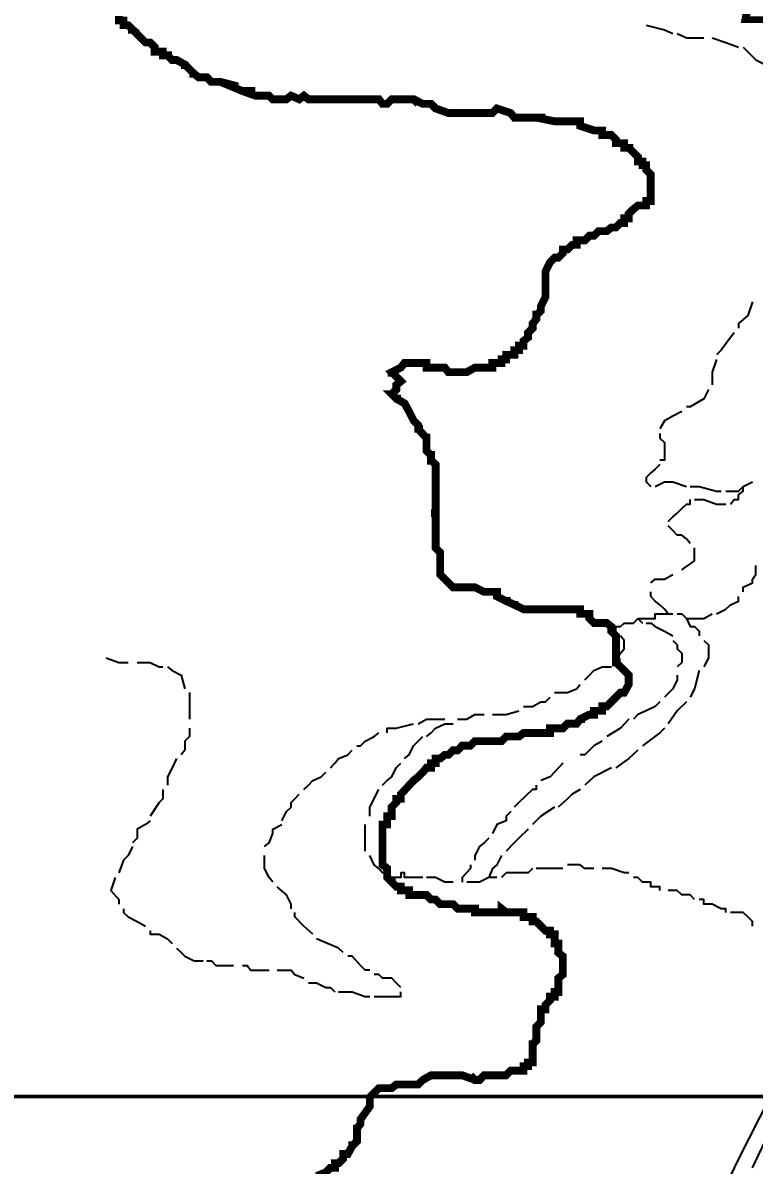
# Model space of a CAD drawing. Header units: millimetres. Extents: x -3588 to 75209, y -3737 to 38254.
# Drawn here: x 5809.5 to 6035.1, y 5606.2 to 5958.4 of the extents above; entities that cross this region are included whole.
import ezdxf

# ---------------------------------------------------------------- set-up
doc = ezdxf.new("R2010")
doc.units = ezdxf.units.MM
doc.layers.add('P', color=253, linetype='Continuous')
doc.layers.add('T', color=7, linetype='Continuous')

msp = doc.modelspace()

# ---------------------------------------------------------------- linework, layer by layer
at = {"layer": 'P'}
for points, const_width in [([(5970.709, 5654.22), (5970.709, 5655.628), (5972.118, 5657.036), (5972.118, 5658.157), (5973.542, 5658.157), (5973.542, 5659.581), (5974.662, 5659.581), (5974.662, 5660.989), (5974.662, 5662.397), (5974.662, 5663.806), (5976.07, 5664.942), (5976.07, 5666.35), (5976.07, 5667.759), (5976.07, 5669.167), (5976.07, 5670.591), (5974.662, 5671.712), (5974.662, 5673.12), (5974.662, 5674.544), (5973.542, 5674.544), (5973.542, 5675.953), (5973.542, 5677.361), (5972.118, 5677.361), (5972.118, 5678.481), (5970.709, 5678.481), (5969.301, 5679.906), (5967.893, 5681.314), (5966.756, 5681.314), (5966.756, 5682.722), (5965.348, 5682.722), (5963.94, 5682.722), (5963.94, 5684.131), (5962.531, 5684.131), (5961.107, 5684.131), (5959.987, 5684.131), (5958.578, 5684.131), (5957.17, 5685.267), (5957.17, 5684.131), (5955.746, 5684.131), (5954.337, 5684.131), (5953.217, 5684.131), (5951.793, 5684.131), (5950.385, 5684.131), (5948.976, 5684.131), (5948.976, 5685.267), (5947.568, 5685.267), (5946.432, 5685.267), (5945.023, 5685.267), (5943.615, 5685.267), (5942.207, 5686.675), (5940.782, 5686.675), (5939.662, 5686.675), (5938.254, 5686.675), (5936.845, 5688.083), (5935.421, 5688.083), (5934.013, 5689.492), (5932.892, 5689.492), (5931.468, 5689.492), (5930.06, 5689.492), (5928.651, 5689.492), (5928.651, 5690.916), (5927.243, 5690.916), (5926.107, 5690.916), (5926.107, 5692.036), (5924.699, 5692.036), (5923.29, 5693.445), (5921.882, 5694.869), (5921.882, 5696.277), (5921.882, 5697.686), (5920.458, 5698.806), (5920.458, 5700.23), (5920.458, 5701.639), (5920.458, 5703.047), (5920.458, 5704.455), (5920.458, 5705.592), (5920.458, 5707), (5920.458, 5708.408), (5920.458, 5709.816), (5920.458, 5711.241), (5921.882, 5711.241), (5921.882, 5712.361), (5921.882, 5713.769), (5923.29, 5713.769), (5923.29, 5715.194), (5923.29, 5716.602), (5924.699, 5718.01), (5924.699, 5719.131), (5926.107, 5719.131), (5926.107, 5720.555), (5930.06, 5724.78), (5931.468, 5725.916), (5932.892, 5727.325), (5934.013, 5728.733), (5935.421, 5728.733), (5935.421, 5730.141), (5936.845, 5730.141), (5936.845, 5731.566), (5938.254, 5731.566), (5939.662, 5732.686), (5940.782, 5732.686), (5942.207, 5734.094), (5943.615, 5734.094), (5945.023, 5735.518), (5947.568, 5735.518), (5948.976, 5736.927), (5950.385, 5736.927), (5951.793, 5736.927), (5953.217, 5736.927), (5954.337, 5736.927), (5955.746, 5736.927), (5957.17, 5736.927), (5958.578, 5738.335), (5959.987, 5738.335), (5961.107, 5738.335), (5962.531, 5738.335), (5963.94, 5739.455), (5965.348, 5739.455), (5966.756, 5739.455), (5967.893, 5739.455), (5969.301, 5739.455), (5970.709, 5739.455), (5972.118, 5739.455), (5972.118, 5740.88), (5974.662, 5740.88), (5976.07, 5740.88), (5977.495, 5742.288), (5978.903, 5742.288), (5980.311, 5742.288), (5981.432, 5743.696), (5984.264, 5745.105), (5985.673, 5745.105), (5985.673, 5746.241), (5987.081, 5746.241), (5988.217, 5746.241), (5988.217, 5747.649), (5989.626, 5747.649), (5991.034, 5749.058), (5992.442, 5750.466), (5993.867, 5751.89), (5994.987, 5751.89), (5996.395, 5754.419), (5996.395, 5755.843), (5996.395, 5757.251), (5994.987, 5758.66), (5993.867, 5759.78), (5992.442, 5761.204), (5992.442, 5762.613), (5992.442, 5764.021), (5992.442, 5765.429), (5992.442, 5766.566), (5992.442, 5767.974), (5992.442, 5769.382), (5991.034, 5770.791), (5991.034, 5772.215), (5989.626, 5773.335), (5988.217, 5773.335), (5987.081, 5773.335), (5985.673, 5773.335), (5984.264, 5774.744), (5984.264, 5776.168), (5982.856, 5776.168), (5981.432, 5776.168), (5981.432, 5777.576), (5980.311, 5777.576), (5978.903, 5777.576), (5977.495, 5777.576), (5976.07, 5777.576), (5973.542, 5777.576), (5970.709, 5777.576), (5967.893, 5777.576), (5966.756, 5777.576), (5963.94, 5777.576), (5961.107, 5778.985), (5958.578, 5780.105), (5955.746, 5781.529), (5955.746, 5782.937), (5954.337, 5782.937), (5951.793, 5782.937), (5948.976, 5784.346), (5947.568, 5784.346), (5945.023, 5784.346), (5942.207, 5784.346), (5940.782, 5785.754), (5939.662, 5786.89), (5938.254, 5788.299), (5938.254, 5791.115), (5938.254, 5792.54), (5938.254, 5795.068), (5936.845, 5796.493), (5936.845, 5797.901), (5936.845, 5800.43), (5936.845, 5804.67), (5936.845, 5806.079), (5936.845, 5807.215), (5935.421, 5807.215), (5936.845, 5807.215), (5936.845, 5810.032), (5936.845, 5811.44), (5936.845, 5815.393), (5936.845, 5816.817), (5936.845, 5819.634), (5936.845, 5822.179), (5935.421, 5823.587), (5935.421, 5824.995), (5934.013, 5826.404), (5934.013, 5828.948), (5934.013, 5830.356), (5931.468, 5833.189), (5931.468, 5834.309), (5930.06, 5835.718), (5928.651, 5838.55), (5927.243, 5841.079), (5924.699, 5842.503), (5923.29, 5843.912), (5924.699, 5845.32), (5924.699, 5846.728), (5926.107, 5847.865), (5924.699, 5849.273), (5923.29, 5850.681), (5926.107, 5852.089), (5927.243, 5853.514), (5928.651, 5853.514), (5930.06, 5853.514), (5931.468, 5853.514), (5932.892, 5853.514), (5934.013, 5853.514), (5934.013, 5852.089), (5935.421, 5852.089), (5936.845, 5852.089), (5938.254, 5852.089), (5939.662, 5852.089), (5940.782, 5850.681), (5942.207, 5850.681), (5943.615, 5850.681), (5945.023, 5850.681), (5946.432, 5850.681), (5948.976, 5852.089), (5950.385, 5852.089), (5951.793, 5852.089), (5953.217, 5852.089), (5954.337, 5852.089), (5954.337, 5853.514), (5955.746, 5853.514), (5957.17, 5853.514), (5957.17, 5854.634), (5958.578, 5854.634), (5958.578, 5856.042), (5961.107, 5856.042), (5961.107, 5857.467), (5962.531, 5857.467), (5962.531, 5858.875), (5963.94, 5858.875), (5963.94, 5860.283), (5965.348, 5861.404), (5965.348, 5862.828), (5966.756, 5864.236), (5966.756, 5865.645), (5967.893, 5867.053), (5967.893, 5868.189), (5969.301, 5869.598), (5969.301, 5871.006), (5970.709, 5873.839), (5970.709, 5874.959), (5970.709, 5876.367), (5970.709, 5879.2), (5970.709, 5880.608), (5970.709, 5881.728), (5972.118, 5884.561), (5973.542, 5885.969), (5974.662, 5885.969), (5976.07, 5887.378), (5976.07, 5888.514), (5977.495, 5888.514), (5978.903, 5889.922), (5980.311, 5889.922), (5980.311, 5891.331), (5981.432, 5891.331), (5982.856, 5891.331), (5984.264, 5892.739), (5985.673, 5892.739), (5987.081, 5894.163), (5988.217, 5894.163), (5989.626, 5894.163), (5991.034, 5895.284), (5992.442, 5895.284), (5993.867, 5896.692), (5994.987, 5896.692), (5994.987, 5898.116), (5996.395, 5898.116), (5996.395, 5899.525), (5997.82, 5900.933), (5999.228, 5902.053), (6000.636, 5902.053), (6001.756, 5902.053), (6001.756, 5903.477), (6003.181, 5903.477), (6003.181, 5904.886), (6003.181, 5906.294), (6003.181, 5907.702), (6003.181, 5908.839), (6003.181, 5910.247), (6003.181, 5911.655), (6001.756, 5913.064), (6001.756, 5914.488), (6000.636, 5914.488), (6000.636, 5915.608), (5999.228, 5915.608), (5999.228, 5917.017), (5997.82, 5918.441), (5996.395, 5919.849), (5994.987, 5919.849), (5994.987, 5921.258), (5993.867, 5921.258), (5992.442, 5921.258), (5992.442, 5922.378), (5991.034, 5923.802), (5988.217, 5923.802), (5988.217, 5925.21), (5985.673, 5925.21), (5981.432, 5926.619), (5981.432, 5928.027), (5978.903, 5928.027), (5977.495, 5928.027), (5976.07, 5928.027), (5974.662, 5928.027), (5973.542, 5928.027), (5967.893, 5929.163), (5965.348, 5929.163), (5962.531, 5929.163), (5961.107, 5929.163), (5959.987, 5930.572), (5955.746, 5931.98), (5954.337, 5930.572), (5950.385, 5930.572), (5948.976, 5930.572), (5947.568, 5930.572), (5946.432, 5930.572), (5943.615, 5930.572), (5942.207, 5930.572), (5940.782, 5930.572), (5936.845, 5931.98), (5935.421, 5933.388), (5934.013, 5933.388), (5932.892, 5933.388), (5930.06, 5934.813), (5927.243, 5934.813), (5926.107, 5934.813), (5923.29, 5934.813), (5921.882, 5933.388), (5920.458, 5933.388), (5919.337, 5934.813), (5916.521, 5934.813), (5915.096, 5934.813), (5911.143, 5934.813), (5908.327, 5934.813), (5902.966, 5934.813), (5897.604, 5934.813), (5896.196, 5935.933), (5894.772, 5934.813), (5892.243, 5935.933), (5890.819, 5934.813), (5888.002, 5934.813), (5886.594, 5934.813), (5885.457, 5935.933), (5884.049, 5935.933), (5881.232, 5935.933), (5877.28, 5937.341), (5870.494, 5940.174), (5869.086, 5940.174), (5867.677, 5940.174), (5866.269, 5941.582), (5865.133, 5941.582), (5863.724, 5941.582), (5862.316, 5942.703), (5859.483, 5945.535), (5856.955, 5946.944), (5855.547, 5946.944), (5854.122, 5948.352), (5852.714, 5948.352), (5852.714, 5949.488), (5851.594, 5949.488), (5850.169, 5949.488), (5850.169, 5950.896), (5848.761, 5952.305), (5847.353, 5952.305), (5845.944, 5953.713), (5843.4, 5956.258), (5841.991, 5957.666), (5840.583, 5957.666), (5840.583, 5959.09), (5839.159, 5959.09), (5839.159, 5960.499)], 2.417), ([(5840.583, 5957.666), (5840.583, 5959.09), (5839.159, 5959.09), (5839.159, 5960.499)], 2.417), ([(5905.782, 5605.376), (5905.782, 5606.785), (5906.918, 5606.785), (5908.327, 5608.193), (5908.327, 5609.617), (5909.735, 5609.617), (5911.143, 5612.146), (5912.568, 5613.57), (5912.568, 5614.978), (5912.568, 5616.387), (5912.568, 5617.507), (5913.688, 5618.931), (5913.688, 5620.34), (5916.521, 5624.293), (5916.521, 5625.701), (5916.521, 5627.109), (5917.929, 5628.518), (5919.337, 5629.942), (5921.882, 5629.942), (5923.29, 5629.942), (5924.699, 5631.062), (5927.243, 5631.062), (5928.651, 5631.062), (5930.06, 5631.062), (5931.468, 5631.062), (5932.892, 5632.471), (5935.421, 5633.895), (5938.254, 5633.895), (5942.207, 5633.895), (5943.615, 5633.895), (5945.023, 5633.895), (5948.976, 5632.471), (5950.385, 5632.471), (5951.793, 5633.895), (5954.337, 5633.895), (5955.746, 5633.895), (5957.17, 5633.895), (5958.578, 5633.895), (5959.987, 5635.303), (5961.107, 5635.303), (5962.531, 5635.303), (5963.94, 5635.303), (5963.94, 5636.712), (5965.348, 5636.712), (5965.348, 5637.832), (5966.756, 5637.832), (5966.756, 5639.256), (5966.756, 5640.664), (5966.756, 5643.481), (5967.893, 5644.617), (5967.893, 5646.026), (5967.893, 5647.434), (5967.893, 5648.842), (5969.301, 5650.267), (5969.301, 5651.387), (5969.301, 5652.795), (5969.301, 5654.22), (5970.709, 5654.22), (5970.709, 5655.628), (5972.118, 5657.036), (5972.118, 5658.157), (5973.542, 5658.157), (5973.542, 5659.581), (5974.662, 5659.581), (5974.662, 5660.989), (5974.662, 5662.397), (5974.662, 5663.806), (5976.07, 5664.942), (5976.07, 5666.35), (5976.07, 5667.759), (5976.07, 5669.167), (5976.07, 5670.591), (5974.662, 5671.712), (5974.662, 5673.12), (5974.662, 5674.544), (5973.542, 5674.544), (5973.542, 5675.953), (5973.542, 5677.361), (5972.118, 5677.361), (5972.118, 5678.481), (5970.709, 5678.481), (5969.301, 5679.906), (5967.893, 5681.314), (5966.756, 5681.314), (5966.756, 5682.722), (5965.348, 5682.722), (5963.94, 5682.722), (5963.94, 5684.131), (5962.531, 5684.131), (5961.107, 5684.131), (5959.987, 5684.131), (5958.578, 5684.131), (5957.17, 5685.267), (5957.17, 5684.131), (5955.746, 5684.131), (5954.337, 5684.131), (5953.217, 5684.131), (5951.793, 5684.131), (5950.385, 5684.131), (5948.976, 5684.131), (5948.976, 5685.267), (5947.568, 5685.267), (5946.432, 5685.267), (5945.023, 5685.267), (5943.615, 5685.267), (5942.207, 5686.675), (5940.782, 5686.675), (5939.662, 5686.675), (5938.254, 5686.675), (5936.845, 5688.083), (5935.421, 5688.083), (5934.013, 5689.492), (5932.892, 5689.492), (5931.468, 5689.492), (5930.06, 5689.492), (5928.651, 5689.492), (5928.651, 5690.916), (5927.243, 5690.916), (5926.107, 5690.916), (5926.107, 5692.036), (5924.699, 5692.036), (5923.29, 5693.445), (5921.882, 5694.869), (5921.882, 5696.277), (5921.882, 5697.686), (5920.458, 5698.806), (5920.458, 5700.23), (5920.458, 5701.639), (5920.458, 5703.047), (5920.458, 5704.455), (5920.458, 5705.592), (5920.458, 5707), (5920.458, 5708.408), (5920.458, 5709.816), (5920.458, 5711.241), (5921.882, 5711.241), (5921.882, 5712.361), (5921.882, 5713.769), (5923.29, 5713.769), (5923.29, 5715.194), (5923.29, 5716.602), (5924.699, 5718.01), (5924.699, 5719.131), (5926.107, 5719.131), (5926.107, 5720.555), (5930.06, 5724.78), (5931.468, 5725.916), (5932.892, 5727.325), (5934.013, 5728.733), (5935.421, 5728.733), (5935.421, 5730.141), (5936.845, 5730.141), (5936.845, 5731.566), (5938.254, 5731.566), (5939.662, 5732.686), (5940.782, 5732.686), (5942.207, 5734.094), (5943.615, 5734.094), (5945.023, 5735.518), (5947.568, 5735.518), (5948.976, 5736.927), (5950.385, 5736.927), (5951.793, 5736.927), (5953.217, 5736.927), (5954.337, 5736.927), (5955.746, 5736.927), (5957.17, 5736.927), (5958.578, 5738.335), (5959.987, 5738.335), (5961.107, 5738.335), (5962.531, 5738.335), (5963.94, 5739.455), (5965.348, 5739.455), (5966.756, 5739.455), (5967.893, 5739.455), (5969.301, 5739.455), (5970.709, 5739.455), (5972.118, 5739.455), (5972.118, 5740.88), (5974.662, 5740.88), (5976.07, 5740.88), (5977.495, 5742.288), (5978.903, 5742.288), (5980.311, 5742.288), (5981.432, 5743.696), (5984.264, 5745.105), (5985.673, 5745.105), (5985.673, 5746.241), (5987.081, 5746.241), (5988.217, 5746.241), (5988.217, 5747.649), (5989.626, 5747.649), (5991.034, 5749.058), (5992.442, 5750.466), (5993.867, 5751.89), (5994.987, 5751.89), (5996.395, 5754.419), (5996.395, 5755.843), (5996.395, 5757.251), (5994.987, 5758.66), (5993.867, 5759.78), (5992.442, 5761.204), (5992.442, 5762.613), (5992.442, 5764.021), (5992.442, 5765.429), (5992.442, 5766.566), (5992.442, 5767.974), (5992.442, 5769.382), (5991.034, 5770.791), (5991.034, 5772.215), (5989.626, 5773.335), (5988.217, 5773.335), (5987.081, 5773.335), (5985.673, 5773.335), (5984.264, 5774.744), (5984.264, 5776.168), (5982.856, 5776.168), (5981.432, 5776.168), (5981.432, 5777.576), (5980.311, 5777.576), (5978.903, 5777.576), (5977.495, 5777.576), (5976.07, 5777.576), (5973.542, 5777.576), (5970.709, 5777.576), (5967.893, 5777.576), (5966.756, 5777.576), (5963.94, 5777.576), (5961.107, 5778.985), (5958.578, 5780.105), (5955.746, 5781.529), (5955.746, 5782.937), (5954.337, 5782.937), (5951.793, 5782.937), (5948.976, 5784.346), (5947.568, 5784.346), (5945.023, 5784.346), (5942.207, 5784.346), (5940.782, 5785.754), (5939.662, 5786.89), (5938.254, 5788.299), (5938.254, 5791.115), (5938.254, 5792.54), (5938.254, 5795.068), (5936.845, 5796.493), (5936.845, 5797.901), (5936.845, 5800.43), (5936.845, 5804.67), (5936.845, 5806.079), (5936.845, 5807.215), (5935.421, 5807.215), (5936.845, 5807.215), (5936.845, 5810.032), (5936.845, 5811.44), (5936.845, 5815.393), (5936.845, 5816.817), (5936.845, 5819.634), (5936.845, 5822.179), (5935.421, 5823.587), (5935.421, 5824.995), (5934.013, 5826.404), (5934.013, 5828.948), (5934.013, 5830.356), (5931.468, 5833.189), (5931.468, 5834.309), (5930.06, 5835.718), (5928.651, 5838.55), (5927.243, 5841.079), (5924.699, 5842.503), (5923.29, 5843.912), (5924.699, 5845.32), (5924.699, 5846.728), (5926.107, 5847.865), (5924.699, 5849.273), (5923.29, 5850.681), (5926.107, 5852.089), (5927.243, 5853.514), (5928.651, 5853.514), (5930.06, 5853.514), (5931.468, 5853.514), (5932.892, 5853.514), (5934.013, 5853.514), (5934.013, 5852.089), (5935.421, 5852.089), (5936.845, 5852.089), (5938.254, 5852.089), (5939.662, 5852.089), (5940.782, 5850.681), (5942.207, 5850.681), (5943.615, 5850.681), (5945.023, 5850.681), (5946.432, 5850.681), (5948.976, 5852.089), (5950.385, 5852.089), (5951.793, 5852.089), (5953.217, 5852.089), (5954.337, 5852.089), (5954.337, 5853.514), (5955.746, 5853.514), (5957.17, 5853.514), (5957.17, 5854.634), (5958.578, 5854.634), (5958.578, 5856.042), (5961.107, 5856.042), (5961.107, 5857.467), (5962.531, 5857.467), (5962.531, 5858.875), (5963.94, 5858.875), (5963.94, 5860.283), (5965.348, 5861.404), (5965.348, 5862.828), (5966.756, 5864.236), (5966.756, 5865.645), (5967.893, 5867.053), (5967.893, 5868.189), (5969.301, 5869.598), (5969.301, 5871.006), (5970.709, 5873.839), (5970.709, 5874.959), (5970.709, 5876.367), (5970.709, 5879.2), (5970.709, 5880.608), (5970.709, 5881.728), (5972.118, 5884.561), (5973.542, 5885.969), (5974.662, 5885.969), (5976.07, 5887.378), (5976.07, 5888.514), (5977.495, 5888.514), (5978.903, 5889.922), (5980.311, 5889.922), (5980.311, 5891.331), (5981.432, 5891.331), (5982.856, 5891.331), (5984.264, 5892.739), (5985.673, 5892.739), (5987.081, 5894.163), (5988.217, 5894.163), (5989.626, 5894.163), (5991.034, 5895.284), (5992.442, 5895.284), (5993.867, 5896.692), (5994.987, 5896.692), (5994.987, 5898.116), (5996.395, 5898.116), (5996.395, 5899.525), (5997.82, 5900.933), (5999.228, 5902.053), (6000.636, 5902.053), (6001.756, 5902.053), (6001.756, 5903.477), (6003.181, 5903.477), (6003.181, 5904.886), (6003.181, 5906.294), (6003.181, 5907.702), (6003.181, 5908.839), (6003.181, 5910.247), (6003.181, 5911.655), (6001.756, 5913.064), (6001.756, 5914.488), (6000.636, 5914.488), (6000.636, 5915.608), (5999.228, 5915.608), (5999.228, 5917.017), (5997.82, 5918.441), (5996.395, 5919.849), (5994.987, 5919.849), (5994.987, 5921.258), (5993.867, 5921.258), (5992.442, 5921.258), (5992.442, 5922.378), (5991.034, 5923.802), (5988.217, 5923.802), (5988.217, 5925.21), (5985.673, 5925.21), (5981.432, 5926.619), (5981.432, 5928.027), (5978.903, 5928.027), (5977.495, 5928.027), (5976.07, 5928.027), (5974.662, 5928.027), (5973.542, 5928.027), (5967.893, 5929.163), (5965.348, 5929.163), (5962.531, 5929.163), (5961.107, 5929.163), (5959.987, 5930.572), (5955.746, 5931.98), (5954.337, 5930.572), (5950.385, 5930.572), (5948.976, 5930.572), (5947.568, 5930.572), (5946.432, 5930.572), (5943.615, 5930.572), (5942.207, 5930.572), (5940.782, 5930.572), (5936.845, 5931.98), (5935.421, 5933.388), (5934.013, 5933.388), (5932.892, 5933.388), (5930.06, 5934.813), (5927.243, 5934.813), (5926.107, 5934.813), (5923.29, 5934.813), (5921.882, 5933.388), (5920.458, 5933.388), (5919.337, 5934.813), (5916.521, 5934.813), (5915.096, 5934.813), (5911.143, 5934.813), (5908.327, 5934.813), (5902.966, 5934.813), (5897.604, 5934.813), (5896.196, 5935.933), (5894.772, 5934.813), (5892.243, 5935.933), (5890.819, 5934.813), (5888.002, 5934.813), (5886.594, 5934.813), (5885.457, 5935.933), (5884.049, 5935.933), (5881.232, 5935.933), (5877.28, 5937.341), (5870.494, 5940.174), (5869.086, 5940.174), (5867.677, 5940.174), (5866.269, 5941.582), (5865.133, 5941.582), (5863.724, 5941.582), (5862.316, 5942.703), (5859.483, 5945.535), (5856.955, 5946.944), (5855.547, 5946.944), (5854.122, 5948.352), (5852.714, 5948.352), (5852.714, 5949.488), (5851.594, 5949.488), (5850.169, 5949.488), (5850.169, 5950.896), (5848.761, 5952.305), (5847.353, 5952.305), (5845.944, 5953.713), (5843.4, 5956.258), (5841.991, 5957.666), (5840.583, 5957.666), (5840.583, 5959.09)], 1.2), ([(5844.808, 5955.137), (5843.4, 5956.258), (5841.991, 5956.258)], 2.417), ([(5855.547, 5948.352), (5854.122, 5948.352), (5852.714, 5948.352), (5852.714, 5949.488), (5851.594, 5949.488), (5850.169, 5949.488), (5850.169, 5950.896), (5848.761, 5952.305), (5847.353, 5952.305), (5845.944, 5953.713)], 2.417), ([(5859.483, 5944.127), (5859.483, 5945.535), (5856.955, 5946.944)], 2.417), ([(5863.724, 5941.582), (5862.316, 5942.703), (5860.908, 5942.703)], 2.417), ([(5875.871, 5938.766), (5870.494, 5940.174), (5869.086, 5940.174), (5867.677, 5940.174), (5866.269, 5941.582), (5865.133, 5941.582)], 2.417), ([(5881.232, 5937.341), (5877.28, 5937.341)], 2.417), ([(5885.457, 5935.933), (5884.049, 5935.933), (5882.641, 5935.933)], 2.417), ([(5897.604, 5934.813), (5896.196, 5935.933), (5894.772, 5934.813), (5892.243, 5935.933), (5890.819, 5934.813), (5888.002, 5934.813)], 2.417), ([(5902.966, 5934.813), (5900.133, 5934.813)], 2.417), ([(5908.327, 5934.813), (5905.782, 5934.813)], 2.417), ([(5920.458, 5933.388), (5919.337, 5934.813), (5916.521, 5934.813), (5915.096, 5934.813), (5911.143, 5934.813), (5909.735, 5934.813)], 2.417), ([(5926.107, 5934.813), (5923.29, 5934.813), (5921.882, 5933.388)], 2.417), ([(5931.468, 5933.388), (5930.06, 5934.813), (5927.243, 5934.813)], 2.417), ([(5943.615, 5930.572), (5942.207, 5930.572), (5940.782, 5930.572), (5936.845, 5931.98), (5935.421, 5933.388), (5934.013, 5933.388), (5932.892, 5933.388)], 2.417), ([(5948.976, 5930.572), (5947.568, 5930.572), (5946.432, 5930.572), (5945.023, 5930.572)], 2.417), ([(5954.337, 5930.572), (5950.385, 5930.572)], 2.417), ([(5966.756, 5929.163), (5965.348, 5929.163), (5962.531, 5929.163), (5961.107, 5929.163), (5959.987, 5930.572), (5955.746, 5931.98)], 2.417), ([(5970.709, 5929.163), (5967.893, 5929.163)], 2.417), ([(5976.07, 5928.027), (5974.662, 5928.027), (5973.542, 5928.027)], 2.417), ([(5988.217, 5923.802), (5988.217, 5925.21), (5985.673, 5925.21), (5981.432, 5926.619), (5981.432, 5928.027), (5978.903, 5928.027)], 2.417), ([(5992.442, 5922.378), (5991.034, 5923.802), (5989.626, 5923.802)], 2.417), ([(5997.82, 5919.849), (5996.395, 5919.849), (5994.987, 5919.849), (5994.987, 5921.258), (5993.867, 5921.258)], 2.417), ([(6003.181, 5908.839), (6003.181, 5910.247), (6003.181, 5911.655), (6001.756, 5913.064), (6001.756, 5914.488), (6000.636, 5914.488), (6000.636, 5915.608), (5999.228, 5915.608), (5999.228, 5917.017), (5997.82, 5918.441)], 2.417), ([(6003.181, 5903.477), (6003.181, 5904.886), (6003.181, 5906.294), (6003.181, 5907.702)], 2.417), ([(5997.82, 5900.933), (5999.228, 5902.053), (6000.636, 5902.053), (6001.756, 5902.053)], 2.417), ([(5988.217, 5894.163), (5989.626, 5894.163), (5991.034, 5895.284), (5992.442, 5895.284), (5993.867, 5896.692), (5994.987, 5896.692), (5994.987, 5898.116), (5996.395, 5898.116), (5996.395, 5899.525)], 2.417), ([(5978.903, 5889.922), (5980.311, 5889.922), (5980.311, 5891.331), (5981.432, 5891.331)], 2.417), ([(5984.264, 5892.739), (5985.673, 5892.739), (5987.081, 5894.163)], 2.417), ([(5970.709, 5880.608), (5970.709, 5881.728), (5972.118, 5884.561), (5973.542, 5885.969), (5974.662, 5885.969), (5976.07, 5887.378), (5976.07, 5888.514), (5977.495, 5888.514)], 2.417), ([(5970.709, 5876.367), (5970.709, 5879.2)], 2.417), ([(5969.301, 5871.006), (5970.709, 5873.839)], 2.417), ([(5963.94, 5860.283), (5965.348, 5861.404), (5965.348, 5862.828), (5966.756, 5864.236), (5966.756, 5865.645), (5967.893, 5867.053), (5967.893, 5868.189), (5967.893, 5869.598)], 2.417), ([(5959.987, 5856.042), (5961.107, 5856.042), (5961.107, 5857.467), (5962.531, 5857.467), (5962.531, 5858.875)], 2.417), ([(5923.29, 5849.273), (5923.29, 5850.681), (5926.107, 5852.089), (5927.243, 5853.514), (5928.651, 5853.514), (5930.06, 5853.514), (5931.468, 5853.514)], 2.417), ([(5934.013, 5853.514), (5934.013, 5852.089), (5935.421, 5852.089), (5936.845, 5852.089)], 2.417), ([(5955.746, 5853.514), (5957.17, 5853.514), (5957.17, 5854.634), (5958.578, 5854.634)], 2.417), ([(5924.699, 5845.32), (5924.699, 5846.728), (5926.107, 5847.865), (5924.699, 5849.273)], 2.417), ([(5938.254, 5852.089), (5939.662, 5852.089), (5940.782, 5850.681), (5942.207, 5850.681)], 2.417), ([(5943.615, 5850.681), (5945.023, 5850.681), (5946.432, 5850.681), (5948.976, 5852.089), (5950.385, 5852.089), (5951.793, 5852.089), (5953.217, 5852.089), (5954.337, 5852.089)], 2.417), ([(5926.107, 5842.503), (5924.699, 5842.503), (5923.29, 5843.912), (5924.699, 5843.912)], 2.417), ([(5932.892, 5833.189), (5931.468, 5833.189), (5931.468, 5834.309), (5930.06, 5835.718), (5928.651, 5838.55), (5927.243, 5841.079)], 2.417), ([(5934.013, 5827.54), (5934.013, 5828.948), (5934.013, 5830.356), (5934.013, 5831.765)], 2.417), ([(5935.421, 5822.179), (5935.421, 5823.587), (5935.421, 5824.995), (5935.421, 5826.404)], 2.417), ([(5936.845, 5810.032), (5936.845, 5811.44), (5936.845, 5815.393), (5936.845, 5816.817), (5936.845, 5819.634), (5936.845, 5820.754)], 2.417), ([(5936.845, 5806.079), (5936.845, 5807.215), (5935.421, 5807.215), (5936.845, 5807.215), (5936.845, 5808.623)], 2.417), ([(5936.845, 5800.43), (5936.845, 5803.262)], 2.417), ([(5938.254, 5788.299), (5938.254, 5791.115), (5938.254, 5792.54), (5938.254, 5795.068), (5936.845, 5796.493), (5936.845, 5797.901)], 2.417), ([(5942.207, 5784.346), (5940.782, 5785.754), (5939.662, 5786.89)], 2.417), ([(5947.568, 5784.346), (5945.023, 5784.346)], 2.417), ([(5959.987, 5780.105), (5958.578, 5780.105), (5955.746, 5781.529), (5955.746, 5782.937), (5954.337, 5782.937), (5951.793, 5782.937), (5948.976, 5784.346)], 2.417), ([(5963.94, 5777.576), (5961.107, 5778.985), (5961.107, 5780.105)], 2.417), ([(5969.301, 5777.576), (5967.893, 5777.576), (5966.756, 5777.576), (5965.348, 5777.576)], 2.417), ([(5981.432, 5777.576), (5980.311, 5777.576), (5978.903, 5777.576), (5977.495, 5777.576), (5976.07, 5777.576), (5973.542, 5777.576), (5970.709, 5777.576)], 2.417), ([(5985.673, 5773.335), (5984.264, 5774.744), (5984.264, 5776.168), (5982.856, 5776.168)], 2.417), ([(5991.034, 5772.215), (5989.626, 5773.335), (5988.217, 5773.335), (5987.081, 5773.335)], 2.417), ([(5993.867, 5761.204), (5992.442, 5761.204), (5992.442, 5762.613), (5992.442, 5764.021), (5992.442, 5765.429), (5992.442, 5766.566), (5992.442, 5767.974), (5992.442, 5769.382), (5991.034, 5770.791)], 2.417), ([(5996.395, 5755.843), (5996.395, 5757.251), (5994.987, 5758.66), (5993.867, 5759.78)], 2.417), ([(5993.867, 5751.89), (5994.987, 5751.89), (5996.395, 5754.419)], 2.417), ([(5984.264, 5745.105), (5985.673, 5745.105), (5985.673, 5746.241), (5987.081, 5746.241), (5988.217, 5746.241), (5988.217, 5747.649), (5989.626, 5747.649), (5991.034, 5749.058), (5992.442, 5750.466)], 2.417), ([(5980.311, 5742.288), (5981.432, 5743.696), (5982.856, 5743.696)], 2.417), ([(5962.531, 5738.335), (5963.94, 5739.455), (5965.348, 5739.455), (5966.756, 5739.455), (5967.893, 5739.455), (5969.301, 5739.455), (5970.709, 5739.455), (5972.118, 5739.455), (5972.118, 5740.88), (5973.542, 5740.88)], 2.417), ([(5974.662, 5740.88), (5976.07, 5740.88), (5977.495, 5742.288)], 2.417), ([(5940.782, 5732.686), (5942.207, 5734.094), (5943.615, 5734.094), (5945.023, 5735.518), (5947.568, 5735.518), (5948.976, 5736.927), (5950.385, 5736.927)], 2.417), ([(5951.793, 5736.927), (5953.217, 5736.927), (5954.337, 5736.927), (5955.746, 5736.927)], 2.417), ([(5957.17, 5736.927), (5958.578, 5738.335), (5959.987, 5738.335), (5961.107, 5738.335)], 2.417), ([(5936.845, 5730.141), (5936.845, 5731.566), (5938.254, 5731.566), (5939.662, 5732.686)], 2.417), ([(5924.699, 5718.01), (5924.699, 5719.131), (5926.107, 5719.131), (5926.107, 5720.555), (5930.06, 5724.78), (5931.468, 5725.916)], 2.417), ([(5932.892, 5727.325), (5934.013, 5728.733), (5935.421, 5728.733)], 2.417), ([(5921.882, 5712.361), (5921.882, 5713.769), (5923.29, 5713.769), (5923.29, 5715.194), (5923.29, 5716.602)], 2.417), ([(5920.458, 5708.408), (5920.458, 5709.816), (5920.458, 5711.241)], 2.417), ([(5921.882, 5696.277), (5921.882, 5697.686), (5920.458, 5698.806), (5920.458, 5700.23), (5920.458, 5701.639), (5920.458, 5703.047), (5920.458, 5704.455), (5920.458, 5705.592)], 2.417), ([(5926.107, 5692.036), (5924.699, 5692.036), (5923.29, 5693.445), (5923.29, 5694.869)], 2.417), ([(5930.06, 5689.492), (5928.651, 5689.492), (5928.651, 5690.916), (5927.243, 5690.916)], 2.417), ([(5940.782, 5686.675), (5939.662, 5686.675), (5938.254, 5686.675), (5936.845, 5688.083), (5935.421, 5688.083), (5934.013, 5689.492), (5932.892, 5689.492), (5931.468, 5689.492)], 2.417), ([(5963.94, 5684.131), (5962.531, 5684.131), (5961.107, 5684.131), (5959.987, 5684.131), (5958.578, 5684.131), (5957.17, 5685.267), (5957.17, 5684.131), (5955.746, 5684.131), (5954.337, 5684.131), (5953.217, 5684.131)], 2.417), ([(5946.432, 5685.267), (5945.023, 5685.267), (5943.615, 5685.267)], 2.417), ([(5951.793, 5684.131), (5950.385, 5684.131), (5948.976, 5684.131), (5948.976, 5685.267), (5947.568, 5685.267)], 2.417), ([(5967.893, 5681.314), (5966.756, 5681.314), (5966.756, 5682.722), (5965.348, 5682.722)], 2.417), ([(5972.118, 5677.361), (5972.118, 5678.481), (5970.709, 5678.481), (5969.301, 5679.906)], 2.417), ([(5976.07, 5666.35), (5976.07, 5667.759), (5976.07, 5669.167), (5976.07, 5670.591), (5974.662, 5671.712), (5974.662, 5673.12), (5974.662, 5674.544), (5973.542, 5674.544), (5973.542, 5675.953)], 2.417), ([(5974.662, 5660.989), (5974.662, 5662.397), (5974.662, 5663.806), (5976.07, 5664.942)], 2.417), ([(5972.118, 5657.036), (5972.118, 5658.157), (5973.542, 5658.157), (5973.542, 5659.581)], 2.417), ([(5967.893, 5646.026), (5967.893, 5647.434), (5967.893, 5648.842), (5969.301, 5650.267), (5969.301, 5651.387), (5969.301, 5652.795), (5969.301, 5654.22), (5970.709, 5654.22), (5970.709, 5655.628)], 2.417), ([(5955.746, 5633.895), (5957.17, 5633.895), (5958.578, 5633.895), (5959.987, 5635.303), (5961.107, 5635.303), (5962.531, 5635.303), (5963.94, 5635.303), (5963.94, 5636.712), (5965.348, 5636.712), (5965.348, 5637.832), (5966.756, 5637.832), (5966.756, 5639.256), (5966.756, 5640.664), (5966.756, 5643.481), (5967.893, 5644.617), (5967.893, 5646.026), (5967.893, 5647.434), (5967.893, 5648.842), (5969.301, 5650.267), (5969.301, 5651.387), (5969.301, 5652.795), (5969.301, 5654.22), (5970.709, 5654.22)], 2.417), ([(5966.756, 5640.664), (5966.756, 5643.481), (5967.893, 5643.481)], 2.417), ([(5963.94, 5636.712), (5965.348, 5636.712), (5965.348, 5637.832), (5966.756, 5637.832), (5966.756, 5639.256)], 2.417), ([(5902.966, 5603.968), (5904.374, 5605.376), (5905.782, 5605.376), (5905.782, 5606.785), (5906.918, 5606.785), (5908.327, 5608.193), (5908.327, 5609.617), (5909.735, 5609.617), (5911.143, 5612.146), (5912.568, 5613.57), (5912.568, 5614.978), (5912.568, 5616.387), (5912.568, 5617.507), (5913.688, 5618.931), (5913.688, 5620.34), (5916.521, 5624.293), (5916.521, 5625.701), (5916.521, 5627.109), (5917.929, 5628.518), (5919.337, 5629.942), (5921.882, 5629.942), (5923.29, 5629.942), (5924.699, 5631.062), (5927.243, 5631.062), (5928.651, 5631.062), (5930.06, 5631.062), (5931.468, 5631.062), (5932.892, 5632.471), (5935.421, 5633.895), (5938.254, 5633.895), (5942.207, 5633.895), (5943.615, 5633.895), (5945.023, 5633.895), (5948.976, 5632.471), (5950.385, 5632.471), (5951.793, 5633.895), (5955.746, 5633.895)], 2.417), ([(5930.06, 5631.062), (5931.468, 5631.062), (5932.892, 5632.471), (5935.421, 5633.895), (5938.254, 5633.895), (5940.782, 5633.895)], 2.417), ([(5942.207, 5633.895), (5943.615, 5633.895), (5945.023, 5633.895)], 2.417), ([(5947.568, 5633.895), (5948.976, 5632.471), (5950.385, 5632.471)], 2.417), ([(5951.793, 5633.895), (5954.337, 5633.895), (5955.746, 5633.895), (5957.17, 5633.895), (5958.578, 5633.895), (5959.987, 5635.303), (5961.107, 5635.303), (5962.531, 5635.303)], 2.417), ([(5924.699, 5631.062), (5927.243, 5631.062), (5928.651, 5631.062)], 2.417), ([(-1527.836, 5627.376), (13672.794, 5627.376)], 1.2), ([(5913.688, 5618.931), (5913.688, 5620.34), (5916.521, 5624.293), (5916.521, 5625.701), (5916.521, 5627.109), (5917.929, 5628.518)], 2.417), ([(5919.337, 5629.942), (5921.882, 5629.942), (5923.29, 5629.942)], 2.417), ([(5912.568, 5614.978), (5912.568, 5616.387), (5912.568, 5617.507), (5913.688, 5617.507)], 2.417), ([(5909.735, 5609.617), (5911.143, 5612.146), (5911.143, 5613.57)], 2.417), ([(5900.133, 5602.832), (5902.966, 5603.968), (5904.374, 5605.376), (5905.782, 5605.376), (5905.782, 5606.785), (5906.918, 5606.785), (5908.327, 5608.193)], 2.417)]:
    msp.add_lwpolyline(points, dxfattribs=dict(at, const_width=const_width))
for points in [[(6001.756, 5957.666), (6007.406, 5956.258), (6009.95, 5955.137)], [(6011.359, 5955.137), (6014.191, 5953.713), (6019.553, 5953.713)], [(6022.081, 5953.713), (6026.322, 5952.305), (6030.275, 5950.896)], [(6031.683, 5950.896), (6033.092, 5949.488), (6035.636, 5946.944), (6038.469, 5945.535)], [(6034.516, 5872.414), (6033.092, 5868.189), (6030.275, 5865.645), (6030.275, 5864.236)], [(6028.867, 5862.828), (6027.73, 5861.404), (6024.914, 5857.467), (6023.505, 5856.042)], [(6023.505, 5854.634), (6022.081, 5850.681), (6022.081, 5846.728)], [(6020.961, 5845.32), (6019.553, 5842.503), (6015.312, 5839.959), (6014.191, 5839.959)], [(6012.767, 5838.55), (6009.95, 5837.142), (6007.406, 5835.718), (6005.997, 5833.189)], [(6005.997, 5831.765), (6005.997, 5830.356), (6007.406, 5828.948), (6007.406, 5826.404), (6007.406, 5823.587), (6005.997, 5823.587)], [(6005.997, 5822.179), (6004.589, 5820.754), (6003.181, 5819.634), (6001.756, 5818.226), (6001.756, 5816.817), (6003.181, 5815.393)], [(6004.589, 5815.393), (6007.406, 5816.817), (6009.95, 5816.817), (6014.191, 5815.393)], [(6015.312, 5815.393), (6018.144, 5815.393), (6023.505, 5813.985), (6024.914, 5813.985)], [(6026.322, 5813.985), (6027.73, 5813.985), (6030.275, 5813.985), (6031.683, 5815.393)], [(6027.73, 5810.032), (6028.867, 5811.44), (6030.275, 5811.44), (6030.275, 5812.864), (6031.683, 5813.985), (6031.683, 5815.393)], [(6031.683, 5815.393), (6034.516, 5816.817)], [(6008.542, 5804.67), (6009.95, 5806.079), (6011.359, 5807.215), (6012.767, 5808.623), (6014.191, 5810.032), (6015.312, 5810.032), (6015.312, 5811.44)], [(6016.72, 5811.44), (6018.144, 5811.44), (6019.553, 5811.44), (6023.505, 5810.032), (6026.322, 5810.032)], [(6015.312, 5797.901), (6014.191, 5799.309), (6012.767, 5800.43), (6011.359, 5800.43), (6009.95, 5801.854), (6008.542, 5803.262)], [(6012.767, 5789.707), (6016.72, 5792.54), (6016.72, 5795.068), (6016.72, 5796.493)], [(6031.683, 5782.937), (6031.683, 5784.346), (6034.516, 5785.754), (6034.516, 5786.89), (6035.636, 5788.299), (6035.636, 5789.707), (6035.636, 5791.115)], [(6003.181, 5785.754), (6004.589, 5786.89), (6007.406, 5786.89), (6009.95, 5788.299)], [(6008.542, 5776.168), (6007.406, 5777.576), (6005.997, 5778.985), (6004.589, 5780.105), (6003.181, 5781.529), (6003.181, 5782.937)], [(6023.505, 5776.168), (6026.322, 5777.576), (6027.73, 5778.985), (6030.275, 5780.105), (6030.275, 5781.529)], [(5999.228, 5774.744), (6001.756, 5774.744), (6003.181, 5774.744), (6004.589, 5774.744), (6004.589, 5776.168), (6007.406, 5776.168), (6008.542, 5776.168)], [(6008.542, 5776.168), (6009.95, 5776.168)], [(6011.359, 5776.168), (6012.767, 5776.168)], [(6012.767, 5776.168), (6014.191, 5774.744), (6015.312, 5772.215), (6016.72, 5772.215), (6018.144, 5770.791), (6018.144, 5769.382)], [(6014.191, 5774.744), (6019.553, 5774.744), (6022.081, 5776.168)], [(5992.442, 5770.791), (5992.442, 5772.215), (5993.867, 5772.215), (5994.987, 5773.335), (5997.82, 5773.335), (5999.228, 5774.744)], [(5999.228, 5774.744), (6000.636, 5773.335)], [(6001.756, 5773.335), (6003.181, 5773.335), (6004.589, 5772.215), (6007.406, 5770.791), (6009.95, 5769.382)], [(5992.442, 5761.204), (5993.867, 5764.021), (5994.987, 5765.429), (5994.987, 5767.974), (5993.867, 5769.382)], [(6009.95, 5767.974), (6011.359, 5766.566), (6011.359, 5765.429), (6012.767, 5764.021), (6012.767, 5762.613), (6012.767, 5761.204), (6011.359, 5759.78)], [(6019.553, 5767.974), (6020.961, 5766.566), (6020.961, 5765.429), (6020.961, 5762.613), (6019.553, 5759.78)], [(5835.222, 5762.613), (5839.159, 5761.204), (5841.991, 5761.204)], [(5844.808, 5761.204), (5847.353, 5761.204), (5848.761, 5761.204), (5851.594, 5759.78), (5852.714, 5759.78)], [(5854.122, 5759.78), (5855.547, 5758.66), (5858.363, 5757.251), (5859.483, 5753.011)], [(5982.856, 5755.843), (5984.264, 5757.251), (5985.673, 5758.66), (5988.217, 5759.78), (5989.626, 5759.78), (5991.034, 5759.78)], [(6018.144, 5758.66), (6016.72, 5753.011), (6015.312, 5750.466)], [(6011.359, 5757.251), (6011.359, 5755.843), (6009.95, 5753.011), (6007.406, 5750.466)], [(5860.908, 5751.89), (5860.908, 5750.466), (5860.908, 5749.058), (5860.908, 5745.105), (5860.908, 5743.696)], [(5973.542, 5751.89), (5974.662, 5751.89), (5977.495, 5751.89), (5980.311, 5753.011), (5981.432, 5754.419)], [(5963.94, 5747.649), (5966.756, 5747.649), (5969.301, 5749.058), (5970.709, 5749.058), (5972.118, 5750.466)], [(6005.997, 5749.058), (6004.589, 5747.649), (6001.756, 5746.241), (5999.228, 5745.105), (5997.82, 5743.696)], [(6014.191, 5749.058), (6011.359, 5746.241), (6008.542, 5742.288)], [(5943.615, 5743.696), (5945.023, 5743.696), (5946.432, 5743.696), (5948.976, 5745.105), (5950.385, 5745.105), (5951.793, 5745.105)], [(5954.337, 5745.105), (5958.578, 5745.105), (5962.531, 5746.241)], [(5860.908, 5740.88), (5860.908, 5738.335), (5859.483, 5736.927), (5859.483, 5734.094), (5858.363, 5732.686)], [(5921.882, 5739.455), (5921.882, 5740.88), (5924.699, 5740.88), (5930.06, 5742.288)], [(5931.468, 5742.288), (5934.013, 5743.696), (5938.254, 5743.696), (5939.662, 5743.696)], [(5934.013, 5738.335), (5935.421, 5739.455), (5936.845, 5740.88), (5939.662, 5742.288), (5940.782, 5742.288), (5942.207, 5742.288)], [(5996.395, 5743.696), (5993.867, 5740.88), (5989.626, 5738.335)], [(6007.406, 5740.88), (6005.997, 5739.455), (6000.636, 5735.518)], [(5912.568, 5735.518), (5913.688, 5735.518), (5915.096, 5736.927), (5917.929, 5738.335), (5919.337, 5739.455)], [(5927.243, 5731.566), (5928.651, 5732.686), (5930.06, 5735.518), (5932.892, 5738.335)], [(5904.374, 5728.733), (5905.782, 5730.141), (5906.918, 5731.566), (5909.735, 5732.686), (5911.143, 5734.094)], [(5988.217, 5736.927), (5985.673, 5735.518), (5982.856, 5732.686), (5981.432, 5732.686)], [(5999.228, 5734.094), (5996.395, 5731.566), (5992.442, 5728.733)], [(5856.955, 5731.566), (5855.547, 5728.733), (5854.122, 5725.916), (5854.122, 5723.372)], [(5920.458, 5723.372), (5921.882, 5724.78), (5923.29, 5725.916), (5924.699, 5728.733), (5926.107, 5730.141)], [(5976.07, 5730.141), (5973.542, 5727.325), (5972.118, 5725.916), (5969.301, 5724.78)], [(5896.196, 5721.963), (5897.604, 5723.372), (5899.013, 5724.78), (5901.557, 5725.916), (5902.966, 5727.325)], [(5991.034, 5728.733), (5985.673, 5725.916), (5982.856, 5723.372)], [(5967.893, 5723.372), (5967.893, 5721.963), (5966.756, 5721.963), (5962.531, 5718.01), (5961.107, 5716.602)], [(5852.714, 5721.963), (5852.714, 5719.131), (5851.594, 5718.01), (5848.761, 5713.769)], [(5889.41, 5712.361), (5890.819, 5715.194), (5892.243, 5716.602), (5892.243, 5718.01), (5893.363, 5719.131), (5894.772, 5720.555)], [(5916.521, 5713.769), (5916.521, 5716.602), (5919.337, 5721.963)], [(5981.432, 5721.963), (5978.903, 5720.555), (5977.495, 5719.131), (5974.662, 5716.602)], [(5973.542, 5716.602), (5969.301, 5713.769), (5967.893, 5712.361), (5966.756, 5711.241)], [(5959.987, 5715.194), (5958.578, 5713.769), (5958.578, 5712.361), (5955.746, 5711.241), (5954.337, 5708.408)], [(5848.761, 5712.361), (5847.353, 5711.241), (5844.808, 5709.816), (5844.808, 5707), (5843.4, 5705.592)], [(5884.049, 5704.455), (5885.457, 5705.592), (5886.594, 5708.408), (5886.594, 5709.816), (5889.41, 5711.241)], [(5915.096, 5703.047), (5915.096, 5705.592), (5915.096, 5707), (5915.096, 5709.816), (5915.096, 5711.241)], [(5965.348, 5709.816), (5962.531, 5707), (5961.107, 5705.592), (5958.578, 5703.047)], [(5953.217, 5707), (5951.793, 5705.592), (5950.385, 5704.455), (5948.976, 5701.639), (5948.976, 5700.23)], [(5843.4, 5704.455), (5841.991, 5701.639), (5840.583, 5700.23), (5839.159, 5696.277)], [(5886.594, 5693.445), (5885.457, 5694.869), (5884.049, 5697.686), (5884.049, 5700.23), (5884.049, 5701.639)], [(5921.882, 5696.277), (5920.458, 5696.277), (5919.337, 5697.686), (5917.929, 5698.806), (5916.521, 5701.639)], [(5947.568, 5698.806), (5947.568, 5697.686), (5945.023, 5694.869), (5945.023, 5693.445)], [(5957.17, 5701.639), (5955.746, 5698.806), (5954.337, 5697.686), (5953.217, 5694.869)], [(5985.673, 5697.686), (5984.264, 5697.686), (5982.856, 5697.686), (5981.432, 5698.806), (5980.311, 5698.806), (5978.903, 5698.806), (5977.495, 5698.806)], [(5838.038, 5694.869), (5836.63, 5690.916), (5839.159, 5688.083), (5839.159, 5686.675)], [(5932.892, 5694.869), (5931.468, 5694.869), (5930.06, 5694.869), (5928.651, 5694.869), (5927.243, 5694.869), (5927.243, 5696.277), (5926.107, 5696.277), (5926.107, 5694.869), (5924.699, 5694.869), (5923.29, 5694.869)], [(5942.207, 5693.445), (5940.782, 5693.445), (5939.662, 5693.445), (5936.845, 5694.869), (5934.013, 5694.869)], [(5953.217, 5694.869), (5950.385, 5693.445), (5947.568, 5693.445), (5946.432, 5693.445)], [(5955.746, 5694.869), (5953.217, 5694.869)], [(5966.756, 5697.686), (5965.348, 5696.277), (5963.94, 5696.277), (5961.107, 5696.277), (5959.987, 5696.277), (5958.578, 5696.277), (5957.17, 5694.869)], [(5976.07, 5697.686), (5974.662, 5697.686), (5972.118, 5697.686), (5970.709, 5697.686), (5967.893, 5697.686)], [(5996.395, 5696.277), (5994.987, 5696.277), (5991.034, 5697.686), (5988.217, 5697.686)], [(6005.997, 5690.916), (6005.997, 5692.036), (6004.589, 5692.036), (6003.181, 5692.036), (6003.181, 5693.445), (6000.636, 5693.445), (5999.228, 5694.869), (5997.82, 5694.869)], [(5892.243, 5685.267), (5892.243, 5686.675), (5890.819, 5689.492), (5888.002, 5692.036)], [(6016.72, 5688.083), (6015.312, 5689.492), (6014.191, 5689.492), (6012.767, 5689.492), (6011.359, 5690.916), (6009.95, 5690.916), (6008.542, 5690.916)], [(6026.322, 5684.131), (6026.322, 5685.267), (6024.914, 5685.267), (6022.081, 5686.675), (6020.961, 5686.675), (6019.553, 5686.675), (6019.553, 5688.083), (6018.144, 5688.083)], [(5840.583, 5685.267), (5840.583, 5684.131), (5841.991, 5682.722), (5844.808, 5681.314), (5847.353, 5679.906)], [(5899.013, 5677.361), (5896.196, 5679.906), (5893.363, 5682.722), (5893.363, 5684.131)], [(6034.516, 5679.906), (6034.516, 5681.314), (6033.092, 5682.722), (6031.683, 5684.131), (6030.275, 5684.131), (6028.867, 5684.131), (6027.73, 5684.131)], [(5848.761, 5678.481), (5848.761, 5677.361), (5850.169, 5677.361), (5851.594, 5677.361), (5854.122, 5675.953), (5855.547, 5674.544)], [(5908.327, 5671.712), (5906.918, 5673.12), (5900.133, 5675.953)], [(5856.955, 5673.12), (5858.363, 5671.712), (5859.483, 5670.591), (5862.316, 5669.167), (5865.133, 5669.167)], [(5916.521, 5666.35), (5915.096, 5666.35), (5913.688, 5667.759), (5911.143, 5670.591), (5909.735, 5670.591)], [(5866.269, 5669.167), (5867.677, 5669.167), (5869.086, 5667.759), (5873.039, 5667.759), (5874.447, 5667.759)], [(5877.28, 5667.759), (5878.688, 5667.759), (5879.808, 5666.35), (5882.641, 5666.35), (5884.049, 5666.35), (5885.457, 5666.35)], [(5888.002, 5666.35), (5892.243, 5666.35), (5893.363, 5664.942), (5896.196, 5663.806)], [(5926.107, 5660.989), (5924.699, 5662.397), (5923.29, 5663.806), (5920.458, 5663.806), (5919.337, 5664.942), (5917.929, 5664.942)], [(6057.369, 5664.942), (6053.416, 5652.795), (6046.647, 5642.073), (6039.877, 5627.109), (6030.275, 5608.193), (6026.322, 5600.015), (6026.322, 5598.607), (6027.73, 5596.062), (6028.867, 5591.821), (6048.055, 5582.507)], [(5897.604, 5662.397), (5900.133, 5662.397), (5902.966, 5660.989), (5904.374, 5660.989), (5905.782, 5659.581)], [(5906.918, 5659.581), (5909.735, 5659.581), (5911.143, 5659.581), (5915.096, 5658.157), (5916.521, 5658.157)], [(5917.929, 5658.157), (5919.337, 5658.157), (5921.882, 5658.157), (5926.107, 5658.157), (5926.107, 5659.581)], [(6034.516, 5605.376), (6038.469, 5613.57)]]:
    msp.add_lwpolyline(points, dxfattribs=at)

# ---------------------------------------------------------------- texts
at = {"layer": 'T', "insert": (6030.115, 5977.527), "char_height": 19.20446, "attachment_point": 1}
msp.add_mtext('{\\fArial|b0|i1|c0|p18;BOSQUES DEL NORTE}', dxfattribs=at)

doc.saveas('drawing.dxf')
